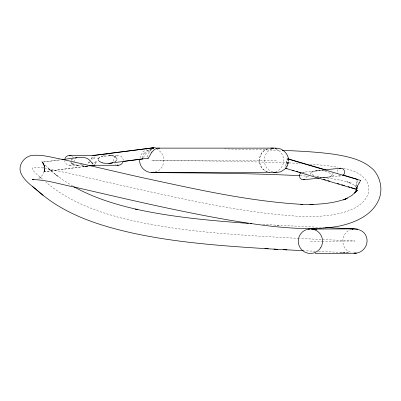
<?xml version="1.0" encoding="UTF-8"?>
<svg xmlns="http://www.w3.org/2000/svg" width="401" height="401" viewBox="0 0 401 401"><rect width="100%" height="100%" fill="white"/><g stroke="black" fill="none" stroke-linecap="round" stroke-linejoin="round"><path stroke-width="0.3" stroke-dasharray="2 1.5" d="M44.175 171.152L44.316 166.721L42.762 162.225M356.309 185.909L357.426 180.435M44.867 169.829L44.255 165.889L42.29 162.159L43.378 163.909M142.094 157.979L142.681 155.508L144.104 153.172M44.386 169.979L44.461 168.751M44.596 170.746L44.546 171.698L88.852 165.884M306.88 176.009L306.093 178.345M286.76 161.057C286.915 163.072 284.765 167.092 284.705 167.768M44.426 169.763L44.366 166.184L43.323 163.042M44.421 169.813L44.01 171.778L44.175 171.132M73.969 162.169L74.31 160.37L73.969 158.565M139.944 158.119L140.375 155.864L143.097 151.713L146.726 149.327M356.304 181.528L356.053 186.074M44.06 171.613L43.027 174.36L39.859 178.179L41.253 177.001L37.383 178.961M95.613 163.488L96.826 160.661M92.04 157.247L90.726 160.26M92.36 157.277L90.977 160.37M95.273 163.488L96.666 160.37M143.448 157.543C144.921 154.535 147.072 151.543 150.28 150.245A3.484 0.431 -34.8 0 1 150.495 150.355L151.688 148.846M337.978 169.618L337.271 171.001L337.151 172.435L337.557 173.813M116.721 160.37C118.115 158.059 115.112 156.22 113.182 156.044M73.428 163.001C71.383 166.831 64.877 165.277 64.676 160.966M149.558 151.553L150.48 150.365L148.099 153.949L147.498 157.307M89.939 161.874L87.328 163.829M89.639 161.869L87.007 163.829M98.305 158.545L99.799 157.352L102.039 156.37M98.034 158.5L100.786 156.701L104.375 155.819M331.843 175.648L332.269 174.515L331.061 173.182M71.774 159.483L71.298 159.909A4.947 3.99 55 0 0 70.972 160.31M331.762 175.718C327.512 177.783 322.409 177.723 317.798 177.112M146.631 150.886L152.014 148.956M72.641 159.112L71.609 159.914A4.947 4.03 53.4 0 0 71.273 160.305M114.937 161.668L116.044 160.821A4.847 3.945 54.4 0 0 116.415 160.365L116.756 158.676L115.819 157.312M271.803 148.982C261.327 152.746 262.048 169.473 272.931 171.969M114.736 161.954L116.35 160.826A4.847 3.915 54.1 0 0 116.726 160.37M351.482 229.492C341.883 231.588 339.742 245.537 347.742 250.971L351.386 252.65M150.41 149.062L150.997 148.881M301.848 172.37L322.895 170.034M267.597 148.901C256.63 151.889 257.036 169.558 268.154 171.994M102.235 156.215L104.24 155.788M123.217 160.37C123.232 152.831 110.987 155.217 113.769 162.169M155.122 171.969L156.25 171.753C165.904 168.169 166.37 153.247 156.766 149.327M316.088 170.931L312.81 171.728L311.447 172.676A1.163 0.992 -19.4 0 0 311.281 173.257L312.374 174.711L315.251 176.089M83.353 164.901L82.1 165.082M59.759 159.879L42.29 162.159L41.784 160.981M42.722 162.129L60.08 159.879M44.01 171.758L88.636 165.964M88.17 165.919L83.197 166.515L88.556 165.889M88.867 165.879L83.568 166.515L88.937 165.889M321.291 177.919L341.316 175.869L339.898 175.743L338.529 175.021M318.083 170.681L324.003 170.565M108.275 155.468L118.32 155.468M276.314 160.37L151.748 160.37L234.635 161.292L288.399 162.866M69.438 165.267L79.303 165.267L77.654 165.227M310.414 241.201L321.517 241.201M322.133 241.196L354.865 241.011L299.677 238.465M108.345 155.468L109.553 155.488M224.525 148.866L280.394 150.28M78.1 165.247L78.546 165.262M318.559 251.412L348.7 252.67M289.001 162.891L300.324 163.458M324.685 227.542L275.276 225.126M348.113 252.595L340.74 252.274L345.286 252.525M315.457 251.272L304.75 250.775M109.242 155.488L111.333 155.623M299.056 238.435C239.477 234.951 179.232 232.55 121.102 217.944C94.115 210.826 67.157 200.43 45.784 181.979M278.906 225.337L262.369 224.329M300.113 175.708L308.735 176.27M109.689 155.508L112.621 155.834M77.959 165.227L74.601 164.806L72.11 163.829M309.687 164.059L325.131 165.458L337.923 167.262M302.755 172.099L304.169 172.224L305.537 172.941L306.189 173.748M77.513 165.197L74.466 164.691L72.401 163.829M316.68 176.911C328.299 178.004 339.983 179.387 351.121 183.046L346.875 181.753L353.712 184.876L355.652 186.405M323.923 170.811C321.041 170.134 304.519 170.726 312.189 175.402M111.463 155.683L113.047 155.929M324.529 170.906L325.116 171.021M318.765 177.047C323.582 177.823 328.765 177.553 333.316 175.783A2.01 1.639 -23.8 0 0 333.642 175.523L333.822 175.317A1.143 0.937 -23.1 0 0 334.023 174.696L333.086 173.382M343.381 168.34C355.727 169.994 372.684 178.841 368.083 193.853C365.381 201.999 357.662 207.066 350.098 210.214C334.414 216.259 317.291 216.801 300.685 216.405C241.462 212.911 183.493 199.036 125.713 186.395C101.288 180.896 76.972 174.886 52.451 169.793C45.945 169.057 39.057 166.144 32.551 167.874L32.215 168.62C34.516 173.553 39.814 176.35 43.574 180.104M112.751 155.929L113.914 156.174M313.617 175.994L312.89 175.713M114.044 156.325L115.353 156.971A4.311 3.86 55.3 0 1 115.834 157.292M332.369 172.921L332.915 173.257M72.365 163.809L71.433 163.032L70.842 161.753M72.646 186.019L62.947 179.954L54.586 173.698L48.005 168.179L58.325 176.786L54.586 173.698M72.055 163.793L71.147 163.037L70.551 161.758M114.856 163.829L115.689 164.375M72.055 156.36L73.699 158.149M355.742 186.33L354.8 185.543L355.812 187.066M51.779 171.297L42.882 163.062M42.366 162.29L45.328 167.738L43.087 163.327M287.006 158.53L287.327 160.37M44.075 165.558L44.481 167.412M275.813 148.896A12.246 12.19 -90 0 1 275.813 171.839M267.292 171.839A12.246 12.19 -90 0 1 267.292 148.896M358.419 183.142A4.822 1.419 -69.5 0 1 358.519 182.941M356.233 180.214A5.318 1.398 -83.3 0 1 356.935 179.458M287.021 162.345A4.847 1.769 -73.8 0 1 285.963 165.518M287.372 158.651A4.737 1.96 -75.4 0 1 288.204 161.012M287.046 159.924A5.494 0.431 86.5 0 1 287.151 158.641M286.59 161.047A5.333 0.571 -80.2 0 1 286.53 161.648M105.533 154.791A20.085 15.534 -14.8 0 1 109.288 154.646M104.39 155.964A17.133 11.058 -11.5 0 1 105.553 155.799M83.473 165.538A19.298 14.481 -12.7 0 1 79.268 165.844M95.323 161.433A5.554 0.697 -73.9 0 1 95.147 161.954M92.781 159.362A5.539 0.772 -73.7 0 1 92.942 158.891M104.3 156.38A19.303 13.313 -11.3 0 1 108.17 156.059M91.834 155.758A5.554 1.674 88.8 0 1 92.355 155.382M95.498 164.911A5.549 1.754 88.7 0 1 94.887 165.352M82.08 164.204A20.105 13.85 -12.2 0 1 78.726 164.41M144.225 153.518A11.689 6.205 -67.6 0 1 146.435 151.408M146.636 150.971A25.589 14.767 -71.2 0 1 150.4 149.177M43.854 164.425A6.717 0.581 70.2 0 1 43.689 163.839M43.759 166.971A4.937 0.341 88.5 0 1 43.774 167.954M43.438 163.648A4.787 1.895 76.7 0 1 44.722 167.483M42.566 162.736A4.642 0.897 71.1 0 1 42.656 162.034M44.867 169.823A6.376 0.511 -89.4 0 1 44.586 171.548M316.088 171.062A33.027 23.764 -16.6 0 1 318.073 170.811M318.74 176.605A12.621 5.93 16 0 1 315.467 175.703M325.131 171.443A12.1 6.065 16.1 0 1 329.126 172.615M329.281 172.931A8.1 5.063 14.7 0 1 330.609 173.578M316.975 177.448A12.922 6.912 13 0 1 314.088 176.666"/><path stroke-width="0.6" d="M288.379 159.633L288.374 159.959M288.369 160.325L288.404 159.162L360.755 180.48M288.369 160.235L288.374 160.194A6.667 1.494 -74.5 0 1 288.976 159.553M285.502 168.295L356.564 189.447L356.644 188.234M288.499 161.773L287.472 165.478L285.427 168.465M356.584 189.162L357.416 186.079L359.336 182.756M356.69 187.773L356.835 186.836M139.728 159.247C138.746 166.164 144.972 172.595 151.849 172.61L269.201 172.61M356.168 191.132L356.85 187.723M357.617 179.828L357.687 179.387L342.88 174.936M354.579 193.247L357.351 187.964M150.997 153.578L148.315 158.189L108.756 163.347L103.994 163.187A16 14.225 83.7 0 1 103.077 162.986A13.794 12.1 76.1 0 1 102.07 162.671M64.902 158.565L65.99 156.906L67.644 155.814L69.438 155.468L93.744 155.468L155.503 147.558M122.871 162.169L121.784 163.829L120.12 164.921L118.32 165.267L93.909 165.267L90.34 165.683M151.884 152.195L154.42 149.478L157.287 148.134M142.876 158.57L142.435 158.966L122.977 161.448M355.106 192.856L357.502 190.094L351.742 195.578L343.527 200.009M357.386 179.422L357.682 179.372M300.996 172.836C297.788 174.806 299.833 180.239 303.537 179.738L318.89 178.164M342.68 175.458C346.294 173.678 344.529 167.728 340.534 168.225L324.088 169.914M284.966 169.027L280.815 171.753L276.309 172.61L273.703 172.61M152.57 148.215L153.673 147.683L93.348 155.468M344.579 199.563L347.236 198.33C335.366 202.971 322.504 204.184 309.858 204.49M352.068 229.287L353.241 228.876L325.271 227.567M315.101 253.337C328.895 253.226 342.7 253.527 356.489 253.146C362.965 252.114 367.777 245.933 367 239.387C364.98 226.645 351.356 228.936 342.068 228.259M339.171 168.636L340.534 168.225M303.537 179.738L304.9 179.327M112.851 162.661L111.864 162.911M75.253 158.044C80.075 156.891 85.944 156.656 89.779 160.29M275.181 148.34C281.692 147.142 288.264 153.693 288.419 159.172M154.099 172.179L151.748 172.615C201.001 172.966 250.284 173.197 299.492 175.673M76.942 157.668L61.894 159.643M62.175 159.568L65.193 159.172M90.691 165.648L93.759 165.247L90.651 165.618M89.864 165.808L94.16 165.247L89.453 165.808M89.533 165.819L94.305 165.267M33.975 179.458L32.265 179.588C46.822 179.738 60.892 184.52 75.102 187.217C106.039 194.345 136.941 201.623 168.004 208.214C202.996 215.558 238.139 222.455 273.688 226.49C295.758 228.66 318.284 230.134 340.203 225.903C355.542 222.405 372.243 215.056 378.805 199.743C382.945 189.959 380.694 178.44 374.003 170.345C363.276 159.403 347.637 156.43 333.086 154.124C316.234 151.854 299.221 151.062 282.244 150.35M311.878 229.066L353.241 228.876M357.822 229.126L352.294 228.941M272.038 148.18L273.703 148.124M151.849 148.124L153.653 148.124M156.089 148.124L276.309 148.124M151.748 148.129L153.262 148.134M157.829 148.159L159.708 148.169M300.65 204.38L313.311 204.525M308.279 229.146L309.532 229.171M312.038 229.227L316.424 229.322L311.762 229.031M303.507 250.715L273.908 249.141M353.822 253.116L355.542 253.211M302.539 204.405C248.344 201.312 195.212 189.046 142.295 177.663C115.122 171.618 88.07 165.032 60.872 159.092C52.315 157.523 43.779 154.961 35.002 155.257C26.401 154.565 18.14 163.192 20.401 171.828C23.624 181.006 32.521 185.929 39.323 192.189C65.383 214.761 99.052 225.552 132.114 232.971C176.841 242.745 222.64 245.933 268.234 248.8M283.111 249.653L286.966 249.873M264.876 248.61L277.532 249.352M250.264 223.522L251.477 223.608M248.435 223.392C210.565 220.62 172.59 217.272 135.448 209.071M354.91 252.966L356.489 253.146M274.058 172.179L276.309 172.61M117.117 165.037L118.32 165.267M69.438 155.468L71.233 155.814M135.929 209.177L137.378 209.497C115.358 204.45 93.468 197.733 73.669 186.66M288.078 158.841L325.196 169.708M292.304 170.225L294.088 170.741M285.517 168.24L287.126 168.711M296.464 171.438L298.184 171.939M299.326 172.275L301.041 172.776M341.532 184.706L344.509 185.588M323.677 179.427L325.462 179.954M327.843 180.656L329.627 181.182M337.366 183.473L339.151 183.999M348.078 186.645L349.822 187.162M350.98 187.508L356.785 189.227M102.06 162.721L100.105 161.824L98.325 160.44M32.717 186.65L43.062 195.282M89.864 160.37L92.857 164.064M274.144 172.33A12.246 12.19 -90 0 1 268.961 172.33M270.68 148.154A12.246 12.19 -90 0 1 272.419 148.154M287.597 162.235A4.777 0.446 -81.5 0 1 287.457 163.322M288.154 162.666A4.742 1.619 -72.1 0 1 287.858 163.849M287.066 165.879A4.742 1.619 -72.1 0 1 286.86 166.28M285.943 168.656A4.827 1.053 -68.7 0 1 285.607 168.089M357.256 186.495A4.822 1.419 -69.5 0 1 357.296 186.315M360.464 180.53A4.972 0.712 -49.7 0 1 359.938 181.543M359.07 182.836A6.682 0.702 -40.8 0 1 359.657 182.405M111.939 163.082A27.138 21.834 44.4 0 1 108.816 163.563M94.942 162.545A5.554 0.697 -73.9 0 1 94.836 162.816M94.606 164.961A5.459 1.674 87.2 0 1 94.3 165.227A5.454 1.784 81.2 0 1 93.899 165.182M94.11 165.097A5.499 1.684 76.8 0 1 93.022 165.362M93.127 158.38A5.539 0.772 -73.7 0 1 93.258 158.029M93.473 155.658A5.459 1.774 86 0 1 93.744 155.488M93.909 155.919A5.504 1.799 79.2 0 1 95.328 155.387M98.606 159.317A6.16 0.566 56.5 0 1 97.829 158.124M94.13 157.553A5.494 0.707 58.9 0 1 94.646 158.285M93.067 155.503A5.454 1.704 81.3 0 1 93.353 155.538M92.811 155.513A5.554 1.674 88.8 0 1 93.002 155.693M93.027 163.292A5.504 0.762 58.6 0 1 92.656 162.791M94.415 165.217A5.549 1.754 88.7 0 1 94.265 165.087M150.966 153.352A6.717 1.749 -65.5 0 1 151.919 151.909M148.3 158.27A5.649 1.388 -78.9 0 1 147.914 158.134M142.35 158.906A6.2 0.962 -81.4 0 1 142.255 158.751M153.618 148.295A11.955 0.436 -6.1 0 1 152.881 148.4M320.79 247.567A12.246 12.15 -90 0 0 310.695 228.961A12.246 12.15 -90 0 0 299.753 247.076A12.246 12.15 -90 0 0 320.79 247.567"/></g></svg>
